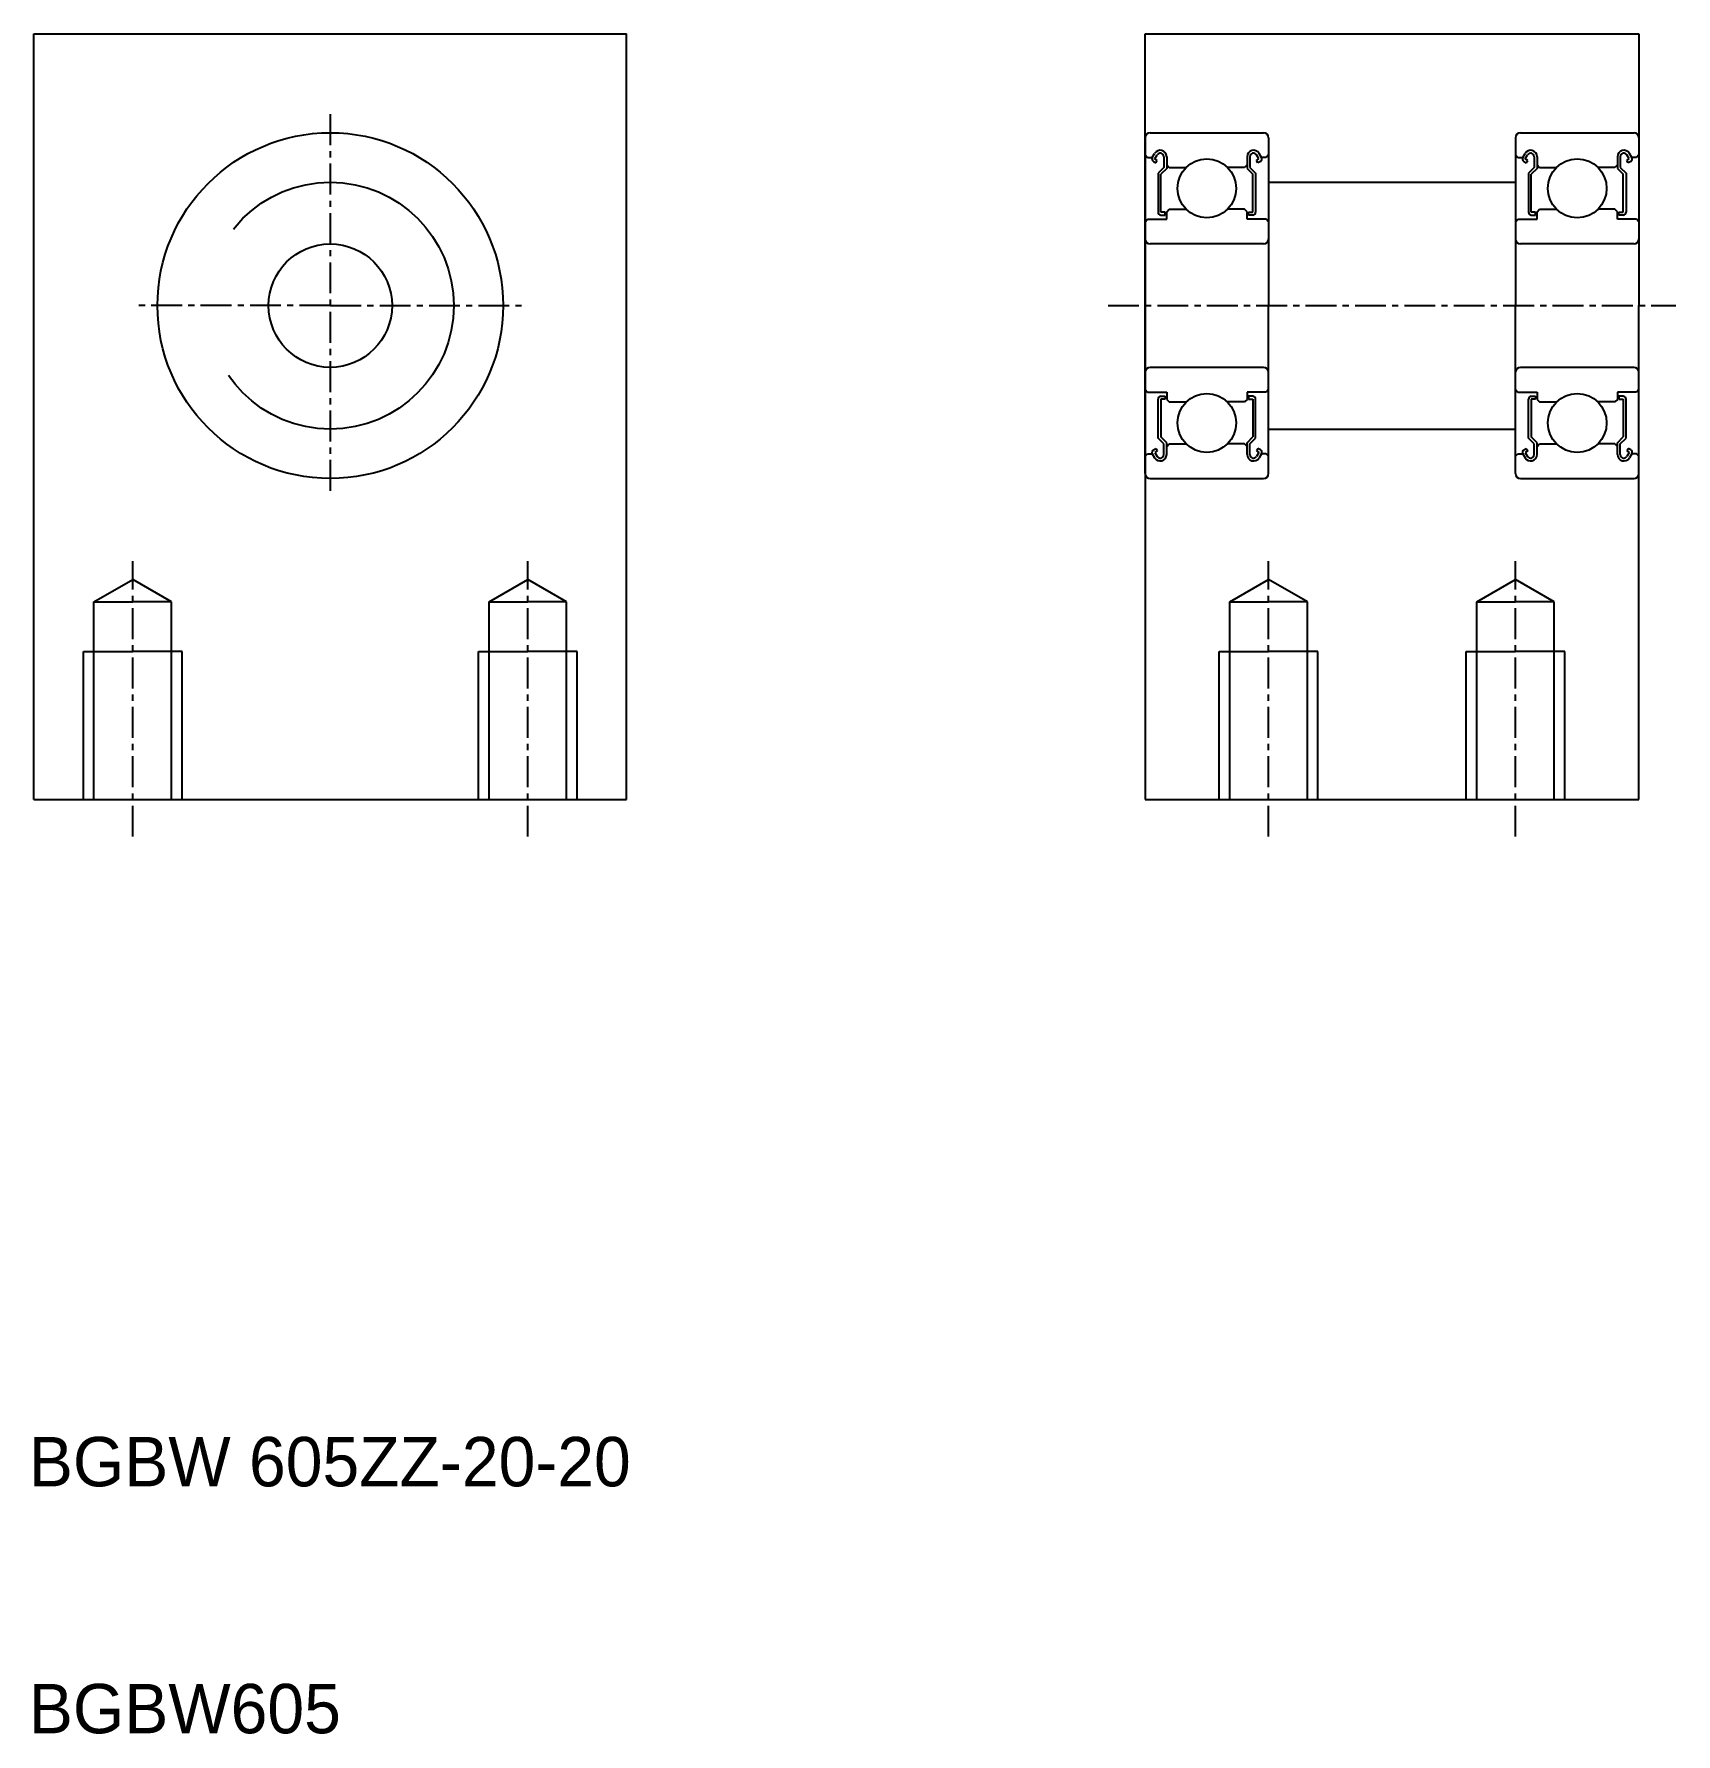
# Model space of a CAD drawing. Extents: x 97 to 163.5, y 60.3 to 129.1.
import ezdxf

# ---------------------------------------------------------------- set-up
doc = ezdxf.new("R2010")
doc.units = 0
doc.linetypes.add('CENTER', pattern=[2, 1.25, -0.25, 0.25, -0.25])
doc.linetypes.add('DASHED', pattern=[19.05, 12.7, -6.35])
doc.layers.get('0').update_dxf_attribs({"linetype": 'CONTINUOUS'})
doc.layers.add('CENTER', color=1, linetype='CENTER')

msp = doc.modelspace()

# ---------------------------------------------------------------- linework, layer by layer
for p, q in [((97.014, 98.119), (97.014, 129.119)), ((97.014, 129.119), (121.014, 129.119)), ((121.014, 98.119), (121.014, 129.119)), ((142.014, 118.119), (142.014, 129.119)), ((142.014, 129.119), (162.014, 129.119)), ((162.014, 129.119), (162.014, 118.119)), ((142.014, 124.919), (142.014, 118.119)), ((142.214, 125.119), (146.814, 125.119)), ((143.364, 125.119), (143.364, 125.119)), ((144.514, 125.119), (144.514, 125.119)), ((147.014, 124.919), (147.014, 118.119)), ((157.014, 124.919), (157.014, 118.119)), ((157.214, 125.119), (161.814, 125.119)), ((158.364, 125.119), (158.364, 125.119)), ((159.514, 125.119), (159.514, 125.119)), ((162.014, 124.919), (162.014, 118.119)), ((142.014, 124.219), (142.114, 124.119)), ((142.114, 124.119), (142.305, 124.119)), ((142.305, 124.119), (142.4, 124.279)), ((142.348, 123.96), (142.449, 123.902)), ((142.406, 124.061), (142.501, 124.221)), ((142.507, 124.002), (142.406, 124.061)), ((142.449, 123.902), (142.507, 124.002)), ((142.771, 124.149), (142.771, 123.719)), ((142.887, 124.149), (142.887, 123.671)), ((146.141, 124.149), (146.141, 123.671)), ((146.258, 124.149), (146.258, 123.719)), ((146.522, 124.002), (146.623, 124.061)), ((146.58, 123.902), (146.522, 124.002)), ((146.623, 124.061), (146.528, 124.221)), ((146.681, 123.96), (146.58, 123.902)), ((146.723, 124.119), (146.628, 124.279)), ((146.914, 124.119), (146.723, 124.119)), ((147.014, 124.219), (146.914, 124.119)), ((157.014, 124.219), (157.114, 124.119)), ((157.114, 124.119), (157.305, 124.119)), ((157.305, 124.119), (157.4, 124.279)), ((157.348, 123.96), (157.449, 123.902)), ((157.406, 124.061), (157.501, 124.221)), ((157.507, 124.002), (157.406, 124.061)), ((157.449, 123.902), (157.507, 124.002)), ((157.771, 124.149), (157.771, 123.719)), ((157.887, 124.149), (157.887, 123.671)), ((161.141, 124.149), (161.141, 123.671)), ((161.258, 124.149), (161.258, 123.719)), ((161.522, 124.002), (161.623, 124.061)), ((161.58, 123.902), (161.522, 124.002)), ((161.623, 124.061), (161.528, 124.221)), ((161.681, 123.96), (161.58, 123.902)), ((161.723, 124.119), (161.628, 124.279)), ((161.914, 124.119), (161.723, 124.119)), ((162.014, 124.219), (161.914, 124.119)), ((142.771, 123.719), (142.538, 123.486)), ((142.538, 123.486), (142.538, 121.905)), ((142.887, 123.671), (142.655, 123.438)), ((142.655, 121.905), (142.655, 123.438)), ((142.887, 123.819), (142.987, 123.719)), ((142.987, 123.719), (143.681, 123.719)), ((146.041, 123.719), (145.348, 123.719)), ((146.141, 123.819), (146.041, 123.719)), ((146.141, 123.671), (146.374, 123.438)), ((146.258, 123.719), (146.491, 123.486)), ((146.374, 121.905), (146.374, 123.438)), ((146.491, 123.486), (146.491, 121.905)), ((157.771, 123.719), (157.538, 123.486)), ((157.538, 123.486), (157.538, 121.905)), ((157.887, 123.671), (157.655, 123.438)), ((157.655, 121.905), (157.655, 123.438)), ((157.887, 123.819), (157.987, 123.719)), ((157.987, 123.719), (158.681, 123.719)), ((161.041, 123.719), (160.348, 123.719)), ((161.141, 123.819), (161.041, 123.719)), ((161.141, 123.671), (161.374, 123.438)), ((161.258, 123.719), (161.491, 123.486)), ((161.374, 121.905), (161.374, 123.438)), ((161.491, 123.486), (161.491, 121.905)), ((142.829, 121.905), (142.655, 121.905)), ((142.829, 121.789), (142.829, 121.905)), ((142.887, 121.919), (142.987, 122.019)), ((142.887, 121.619), (142.887, 121.919)), ((142.987, 122.019), (143.681, 122.019)), ((146.041, 122.019), (145.348, 122.019)), ((146.141, 121.919), (146.041, 122.019)), ((146.141, 121.619), (146.141, 121.919)), ((146.2, 121.905), (146.374, 121.905)), ((146.2, 121.789), (146.2, 121.905)), ((157.829, 121.905), (157.655, 121.905)), ((157.829, 121.789), (157.829, 121.905)), ((157.887, 121.919), (157.987, 122.019)), ((157.887, 121.619), (157.887, 121.919)), ((157.987, 122.019), (158.681, 122.019)), ((161.041, 122.019), (160.348, 122.019)), ((161.141, 121.919), (161.041, 122.019)), ((161.141, 121.619), (161.141, 121.919)), ((161.2, 121.905), (161.374, 121.905)), ((161.2, 121.789), (161.2, 121.905)), ((142.014, 121.519), (142.114, 121.619)), ((142.114, 121.619), (142.887, 121.619)), ((142.655, 121.789), (142.829, 121.789)), ((146.914, 121.619), (146.141, 121.619)), ((146.374, 121.789), (146.2, 121.789)), ((147.014, 121.519), (146.914, 121.619)), ((157.014, 121.519), (157.114, 121.619)), ((157.114, 121.619), (157.887, 121.619)), ((157.655, 121.789), (157.829, 121.789)), ((161.914, 121.619), (161.141, 121.619)), ((161.374, 121.789), (161.2, 121.789)), ((162.014, 121.519), (161.914, 121.619)), ((146.814, 120.619), (142.214, 120.619)), ((161.814, 120.619), (157.214, 120.619)), ((142.014, 118.119), (142.014, 98.119)), ((142.014, 111.319), (142.014, 118.119)), ((147.014, 111.319), (147.014, 118.119)), ((157.014, 111.319), (157.014, 118.119)), ((162.014, 98.119), (162.014, 118.119)), ((162.014, 111.319), (162.014, 118.119)), ((146.814, 115.619), (142.214, 115.619)), ((161.814, 115.619), (157.214, 115.619)), ((142.014, 114.719), (142.114, 114.619)), ((142.114, 114.619), (142.887, 114.619)), ((142.538, 112.752), (142.538, 114.332)), ((142.655, 114.449), (142.829, 114.449)), ((142.655, 114.332), (142.655, 112.8)), ((142.829, 114.332), (142.655, 114.332)), ((142.829, 114.449), (142.829, 114.332)), ((142.887, 114.619), (142.887, 114.319)), ((142.887, 114.319), (142.987, 114.219)), ((146.141, 114.319), (146.041, 114.219)), ((146.914, 114.619), (146.141, 114.619)), ((146.141, 114.619), (146.141, 114.319)), ((146.374, 114.449), (146.2, 114.449)), ((146.2, 114.449), (146.2, 114.332)), ((146.2, 114.332), (146.374, 114.332)), ((146.374, 114.332), (146.374, 112.8)), ((146.491, 112.752), (146.491, 114.332)), ((147.014, 114.719), (146.914, 114.619)), ((157.014, 114.719), (157.114, 114.619)), ((157.114, 114.619), (157.887, 114.619)), ((157.538, 112.752), (157.538, 114.332)), ((157.655, 114.449), (157.829, 114.449)), ((157.655, 114.332), (157.655, 112.8)), ((157.829, 114.332), (157.655, 114.332)), ((157.829, 114.449), (157.829, 114.332)), ((157.887, 114.619), (157.887, 114.319)), ((157.887, 114.319), (157.987, 114.219)), ((161.141, 114.319), (161.041, 114.219)), ((161.914, 114.619), (161.141, 114.619)), ((161.141, 114.619), (161.141, 114.319)), ((161.374, 114.449), (161.2, 114.449)), ((161.2, 114.449), (161.2, 114.332)), ((161.2, 114.332), (161.374, 114.332)), ((161.374, 114.332), (161.374, 112.8)), ((161.491, 112.752), (161.491, 114.332)), ((162.014, 114.719), (161.914, 114.619)), ((142.987, 114.219), (143.681, 114.219)), ((146.041, 114.219), (145.348, 114.219)), ((157.987, 114.219), (158.681, 114.219)), ((161.041, 114.219), (160.348, 114.219)), ((142.348, 112.278), (142.449, 112.336)), ((142.507, 112.235), (142.406, 112.177)), ((142.449, 112.336), (142.507, 112.235)), ((142.771, 112.519), (142.538, 112.752)), ((142.887, 112.567), (142.655, 112.8)), ((142.771, 112.089), (142.771, 112.519)), ((142.887, 112.089), (142.887, 112.567)), ((142.887, 112.419), (142.987, 112.519)), ((142.987, 112.519), (143.681, 112.519)), ((146.041, 112.519), (145.348, 112.519)), ((146.141, 112.419), (146.041, 112.519)), ((146.141, 112.567), (146.374, 112.8)), ((146.141, 112.089), (146.141, 112.567)), ((146.258, 112.519), (146.491, 112.752)), ((146.258, 112.089), (146.258, 112.519)), ((146.58, 112.336), (146.522, 112.235)), ((146.522, 112.235), (146.623, 112.177)), ((146.681, 112.278), (146.58, 112.336)), ((157.348, 112.278), (157.449, 112.336)), ((157.507, 112.235), (157.406, 112.177)), ((157.449, 112.336), (157.507, 112.235)), ((157.771, 112.519), (157.538, 112.752)), ((157.887, 112.567), (157.655, 112.8)), ((157.771, 112.089), (157.771, 112.519)), ((157.887, 112.089), (157.887, 112.567)), ((157.887, 112.419), (157.987, 112.519)), ((157.987, 112.519), (158.681, 112.519)), ((161.041, 112.519), (160.348, 112.519)), ((161.141, 112.419), (161.041, 112.519)), ((161.141, 112.567), (161.374, 112.8)), ((161.141, 112.089), (161.141, 112.567)), ((161.258, 112.519), (161.491, 112.752)), ((161.258, 112.089), (161.258, 112.519)), ((161.58, 112.336), (161.522, 112.235)), ((161.522, 112.235), (161.623, 112.177)), ((161.681, 112.278), (161.58, 112.336)), ((142.014, 112.019), (142.114, 112.119)), ((142.114, 112.119), (142.305, 112.119)), ((142.305, 112.119), (142.4, 111.958)), ((142.406, 112.177), (142.501, 112.016)), ((146.623, 112.177), (146.528, 112.016)), ((146.723, 112.119), (146.628, 111.958)), ((146.914, 112.119), (146.723, 112.119)), ((147.014, 112.019), (146.914, 112.119)), ((157.014, 112.019), (157.114, 112.119)), ((157.114, 112.119), (157.305, 112.119)), ((157.305, 112.119), (157.4, 111.958)), ((157.406, 112.177), (157.501, 112.016)), ((161.623, 112.177), (161.528, 112.016)), ((161.723, 112.119), (161.628, 111.958)), ((161.914, 112.119), (161.723, 112.119)), ((162.014, 112.019), (161.914, 112.119)), ((142.214, 111.119), (146.814, 111.119)), ((157.214, 111.119), (161.814, 111.119)), ((97.014, 98.119), (121.014, 98.119)), ((142.014, 98.119), (162.014, 98.119))]:
    msp.add_line(p, q)
at = {"color": 7, "linetype": 'CONTINUOUS'}
for p, q in [((147.014, 123.119), (157.014, 123.119)), ((147.014, 113.119), (157.014, 113.119))]:
    msp.add_line(p, q, dxfattribs=at)
at = {"color": 3, "linetype": 'DASHED'}
for p, q in [((99.444, 106.119), (101.014, 107.025)), ((102.585, 106.119), (101.014, 107.025)), ((115.444, 106.119), (117.014, 107.025)), ((118.585, 106.119), (117.014, 107.025)), ((145.444, 106.119), (147.014, 107.025)), ((148.585, 106.119), (147.014, 107.025)), ((155.444, 106.119), (157.014, 107.025)), ((158.585, 106.119), (157.014, 107.025)), ((99.444, 98.119), (99.444, 106.119)), ((99.444, 106.119), (101.014, 106.119)), ((102.585, 106.119), (101.014, 106.119)), ((102.585, 98.119), (102.585, 106.119)), ((115.444, 98.119), (115.444, 106.119)), ((115.444, 106.119), (117.014, 106.119)), ((118.585, 106.119), (117.014, 106.119)), ((118.585, 98.119), (118.585, 106.119)), ((145.444, 98.119), (145.444, 106.119)), ((145.444, 106.119), (147.014, 106.119)), ((148.585, 106.119), (147.014, 106.119)), ((148.585, 98.119), (148.585, 106.119)), ((155.444, 98.119), (155.444, 106.119)), ((155.444, 106.119), (157.014, 106.119)), ((158.585, 106.119), (157.014, 106.119)), ((158.585, 98.119), (158.585, 106.119)), ((99.014, 98.119), (99.014, 104.119)), ((99.014, 104.119), (101.014, 104.119)), ((103.014, 104.119), (101.014, 104.119)), ((103.014, 98.119), (103.014, 104.119)), ((115.014, 98.119), (115.014, 104.119)), ((115.014, 104.119), (117.014, 104.119)), ((119.014, 104.119), (117.014, 104.119)), ((119.014, 98.119), (119.014, 104.119)), ((145.014, 98.119), (145.014, 104.119)), ((145.014, 104.119), (147.014, 104.119)), ((149.014, 104.119), (147.014, 104.119)), ((149.014, 98.119), (149.014, 104.119)), ((155.014, 98.119), (155.014, 104.119)), ((155.014, 104.119), (157.014, 104.119)), ((159.014, 104.119), (157.014, 104.119)), ((159.014, 98.119), (159.014, 104.119))]:
    msp.add_line(p, q, dxfattribs=at)
for centre, radius in [((109.014, 118.119), 7), ((144.514, 122.869), 1.191), ((159.514, 122.869), 1.191), ((109.014, 118.119), 2.5), ((144.514, 113.369), 1.191), ((159.514, 113.369), 1.191)]:
    msp.add_circle(centre, radius)
msp.add_circle((109.014, 118.119), 5, dxfattribs=at)
for centre, radius, start, end in [((142.214, 124.919), 0.2, 90, 180), ((146.814, 124.919), 0.2, 0, 90), ((157.214, 124.919), 0.2, 90, 180), ((161.814, 124.919), 0.2, 0, 90), ((142.406, 124.061), 0.116, 150.00319, 239.99854), ((142.626, 124.149), 0.261, 0, 150.00011), ((142.626, 124.149), 0.145, 0, 149.99983), ((146.402, 124.149), 0.261, 29.99989, 180), ((146.402, 124.149), 0.145, 30.00017, 180), ((146.623, 124.061), 0.116, 300.00146, 29.99681), ((157.406, 124.061), 0.116, 150.00319, 239.99854), ((157.626, 124.149), 0.261, 0, 150.00011), ((157.626, 124.149), 0.145, 0, 149.99983), ((161.402, 124.149), 0.261, 29.99989, 180), ((161.402, 124.149), 0.145, 30.00017, 180), ((161.623, 124.061), 0.116, 300.00146, 29.99681), ((142.655, 121.905), 0.116, 180.00005, 270.00003), ((146.374, 121.905), 0.116, 269.99997, 359.99995), ((157.655, 121.905), 0.116, 180.00005, 270.00003), ((161.374, 121.905), 0.116, 269.99997, 359.99995), ((142.214, 120.819), 0.2, 180, 270), ((146.814, 120.819), 0.2, 270, 0), ((157.214, 120.819), 0.2, 180, 270), ((161.814, 120.819), 0.2, 270, 0), ((142.214, 115.419), 0.2, 90, 180), ((146.814, 115.419), 0.2, 0, 90), ((157.214, 115.419), 0.2, 90, 180), ((161.814, 115.419), 0.2, 0, 90), ((142.655, 114.332), 0.116, 89.99997, 179.99995), ((146.374, 114.332), 0.116, 0.00005, 90.00003), ((157.655, 114.332), 0.116, 89.99997, 179.99995), ((161.374, 114.332), 0.116, 0.00005, 90.00003), ((142.406, 112.177), 0.116, 120.00146, 209.99681), ((146.623, 112.177), 0.116, 330.00319, 59.99854), ((157.406, 112.177), 0.116, 120.00146, 209.99681), ((161.623, 112.177), 0.116, 330.00319, 59.99854), ((142.626, 112.089), 0.261, 209.99989, 0), ((142.626, 112.089), 0.145, 210.00017, 0), ((146.402, 112.089), 0.261, 180, 330.00011), ((146.402, 112.089), 0.145, 180, 329.99983), ((157.626, 112.089), 0.261, 209.99989, 0), ((157.626, 112.089), 0.145, 210.00017, 0), ((161.402, 112.089), 0.261, 180, 330.00011), ((161.402, 112.089), 0.145, 180, 329.99983), ((142.214, 111.319), 0.2, 180, 270), ((146.814, 111.319), 0.2, 270, 0), ((157.214, 111.319), 0.2, 180, 270), ((161.814, 111.319), 0.2, 270, 0)]:
    msp.add_arc(centre, radius, start, end)
at = {"layer": 'CENTER', "color": 1, "linetype": 'CENTER'}
for p, q in [((109.014, 125.869), (109.014, 110.369)), ((109.014, 118.119), (101.264, 118.119)), ((109.014, 118.119), (116.764, 118.119)), ((140.514, 118.119), (163.514, 118.119)), ((101.014, 96.619), (101.014, 107.775)), ((117.014, 96.619), (117.014, 107.775)), ((147.014, 96.619), (147.014, 107.775)), ((157.014, 96.619), (157.014, 107.775))]:
    msp.add_line(p, q, dxfattribs=at)

# ---------------------------------------------------------------- texts
for s, p in [('BGBW 605ZZ-20-20', (96.807, 70.307)), ('BGBW605', (96.807, 60.307))]:
    msp.add_text(s, height=2).set_placement(p)

doc.saveas('drawing.dxf')
